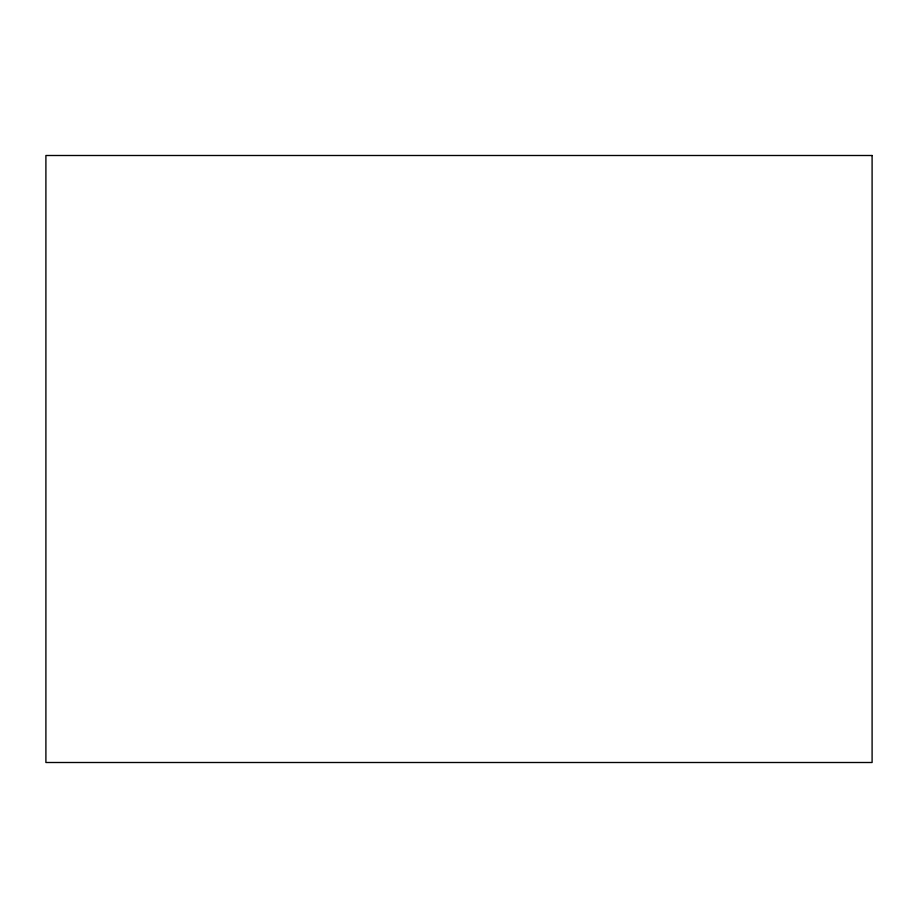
<?xml version="1.0" encoding="UTF-8"?>
<svg xmlns="http://www.w3.org/2000/svg" width="918" height="918" viewBox="0 0 918 918"><rect width="100%" height="100%" fill="white"/><g stroke="black" fill="none" stroke-linecap="round" stroke-linejoin="round"><path stroke-width="1.38" d="M872.1 155.498L45.9 155.498L45.9 762.502L872.1 762.502L872.1 155.498"/></g></svg>
